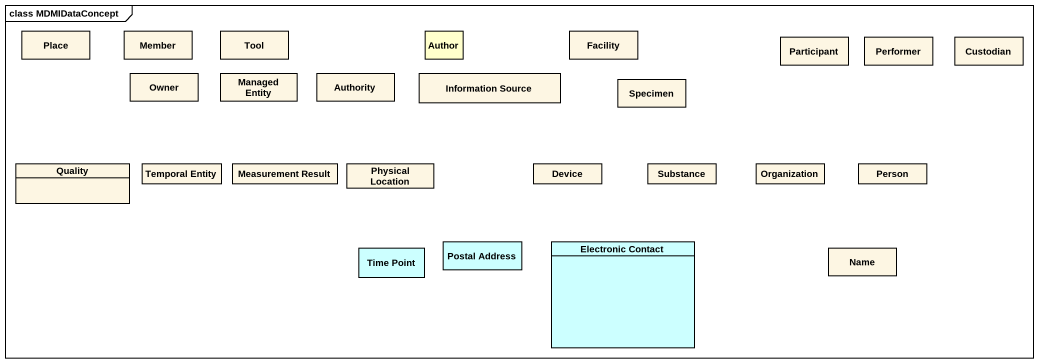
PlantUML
@startuml
mainframe class MDMIDataConcept
hide circle
hide empty members
class Place
class Member
class Tool
class Author #FFFFCC
class Facility
class "Participant" as Participant_
class Performer
class Custodian
class Owner
class "Managed Entity" as Managed_Entity
class Authority
class "Information Source" as Information_Source
class Specimen
class Quality
class "Temporal Entity" as Temporal_Entity
class "Measurement Result" as Measurement_Result
class "Physical Location" as Physical_Location
class Device
class Substance
class Organization
class "Person" as Person_
class "Time Point" as Time_Point #CCFFFF
class "Postal Address" as Postal_Address #CCFFFF
class "Electronic Contact" as Electronic_Contact #CCFFFF
class Name
@enduml
